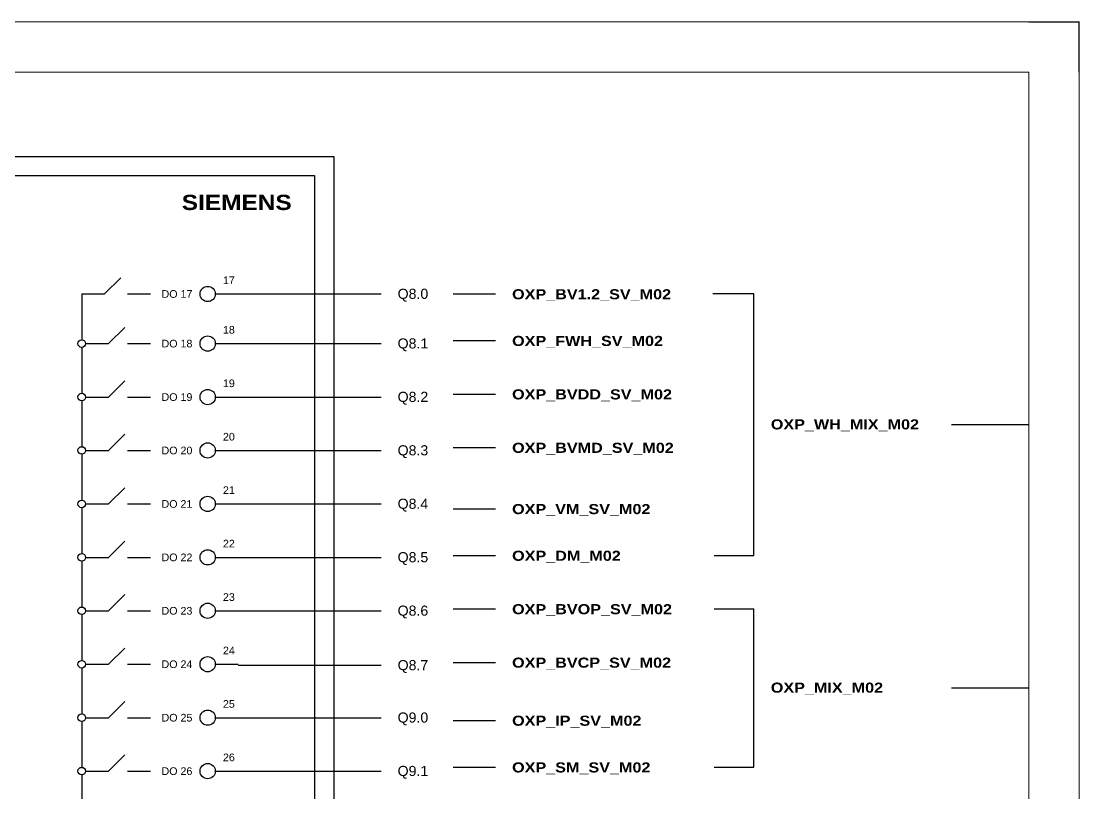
# Model space of a CAD drawing. Header units: centimetres. Extents: x -30014 to 38541, y 15960 to 46751.
# Drawn here: x 12066 to 15207, y 24127 to 26418 of the extents above; entities that cross this region are included whole.
import ezdxf
from ezdxf.enums import TextEntityAlignment as Align

# ---------------------------------------------------------------- set-up
doc = ezdxf.new("R2010")
doc.units = ezdxf.units.CM
doc.header["$MEASUREMENT"] = 0
doc.layers.add('Etiket-Line-L', color=7, linetype='Continuous')
doc.layers.add('EtIket-Line-S', color=2, linetype='Continuous')
doc.styles.add('Bold', font='ariblk.ttf', dxfattribs={"height": 25.4})
doc.styles.get("Standard").update_dxf_attribs({"font": 'arial.ttf'})

# ---------------------------------------------------------------- blocks, each defined once
blk = doc.blocks.new('x5 Out Line')
at = {"const_width": 0.3}
blk.add_lwpolyline([(405.45, 277.06), (405.45, 286.71), (395.8, 286.71)], dxfattribs=at)
at = {"lineweight": 15}
blk.add_lwpolyline([(395.8, 9.65), (395.8, 277.06), (9.65, 277.06), (9.65, 9.65)], close=True, dxfattribs=at)
at = {"layer": 'EtIket-Line-S', "lineweight": 9, "ltscale": 0.5}
blk.add_lwpolyline([(0, 0), (405.45, 0), (405.45, 286.71), (0, 286.71)], close=True, dxfattribs=at)

msp = doc.modelspace()

# ---------------------------------------------------------------- linework, layer by layer
at = {"ltscale": 50}
for p, q in [((12313.9, 25608), (12362, 25656.1)), ((12245.9, 25608), (12313.9, 25608)), ((12245.9, 25608), (12245.9, 25472)), ((12381.9, 25608), (12449.9, 25608)), ((12325.2, 25460.7), (12373.3, 25508.8)), ((12245.9, 25449.4), (12245.9, 25313.4)), ((12257.2, 25460.7), (12325.2, 25460.7)), ((12381.9, 25460.7), (12449.9, 25460.7)), ((12325.2, 25302), (12373.3, 25350.1)), ((12245.9, 25290.7), (12245.9, 25154.7)), ((12257.2, 25302), (12325.2, 25302)), ((12381.9, 25302), (12449.9, 25302)), ((12325.2, 25143.4), (12373.3, 25191.5)), ((12245.9, 25132.1), (12245.9, 24996.1)), ((12257.2, 25143.4), (12325.2, 25143.4)), ((12381.9, 25143.4), (12449.9, 25143.4)), ((12325.2, 24984.7), (12373.3, 25032.8)), ((12245.9, 24973.4), (12245.9, 24837.4)), ((12257.2, 24984.7), (12325.2, 24984.7)), ((12381.9, 24984.7), (12449.9, 24984.7)), ((12325.2, 24826.1), (12373.3, 24874.1)), ((12257.2, 24826.1), (12325.2, 24826.1)), ((12381.9, 24826.1), (12449.9, 24826.1)), ((12245.9, 24814.7), (12245.9, 24678.7)), ((12325.2, 24667.4), (12373.3, 24715.5)), ((12257.2, 24667.4), (12325.2, 24667.4)), ((12381.9, 24667.4), (12449.9, 24667.4)), ((12245.9, 24656.1), (12245.9, 24520.1)), ((12325.2, 24508.8), (12373.3, 24556.8)), ((12257.2, 24508.8), (12325.2, 24508.8)), ((12381.9, 24508.8), (12449.9, 24508.8)), ((12245.9, 24497.4), (12245.9, 24361.4)), ((12325.2, 24350.1), (12373.3, 24398.2)), ((12257.2, 24350.1), (12325.2, 24350.1)), ((12381.9, 24350.1), (12449.9, 24350.1)), ((12245.9, 24338.8), (12245.9, 24202.8)), ((12325.2, 24191.4), (12373.3, 24239.5)), ((12257.2, 24191.4), (12325.2, 24191.4)), ((12381.9, 24191.4), (12449.9, 24191.4)), ((12245.9, 24180.1), (12245.9, 24044.1))]:
    msp.add_line(p, q, dxfattribs=at)
at = {"color": 6, "ltscale": 50}
for p, q in [((12642.2, 25608), (12710.2, 25608)), ((12642.2, 25460.7), (12710.2, 25460.7)), ((12642.2, 25302), (12710.2, 25302)), ((12642.2, 25143.4), (12710.2, 25143.4)), ((12642.2, 24984.7), (12710.2, 24984.7)), ((12642.2, 24826.1), (12710.2, 24826.1)), ((12642.2, 24667.4), (12710.2, 24667.4)), ((12642.2, 24508.8), (12710.2, 24508.8)), ((12642.2, 24350.1), (12710.2, 24350.1)), ((12642.2, 24191.4), (12710.2, 24191.4))]:
    msp.add_line(p, q, dxfattribs=at)
at = {"color": 146, "ltscale": 50, "true_color": 0x105689}
for p, q in [((12710.2, 25608), (13133.9, 25608)), ((13348.3, 25608), (13473.3, 25608)), ((14240.1, 25608), (14118.2, 25608)), ((14240.1, 24831.6), (14240.1, 25608)), ((12710.2, 25460.7), (13133.9, 25460.7)), ((13348.3, 25469.4), (13473.3, 25469.4)), ((12710.2, 25302), (13133.9, 25302)), ((13348.3, 25310.8), (13473.3, 25310.8)), ((15055.6, 25219.8), (14826.6, 25219.8)), ((12710.2, 25143.4), (13133.9, 25143.4)), ((13348.3, 25152.1), (13473.3, 25152.1)), ((12710.2, 24984.7), (13133.9, 24984.7)), ((13348.3, 24970.2), (13473.3, 24970.2)), ((12710.2, 24826.1), (13133.9, 24826.1)), ((13348.3, 24831.6), (13473.3, 24831.6)), ((14122.5, 24831.6), (14240.1, 24831.6)), ((12710.2, 24667.4), (13133.9, 24667.4)), ((13348.3, 24673), (13473.3, 24673)), ((14122.5, 24673), (14240.1, 24673)), ((14240.1, 24203.3), (14240.1, 24673)), ((12710.2, 24505.6), (13133.9, 24505.6)), ((13348.3, 24514.3), (13473.3, 24514.3)), ((15055.6, 24438.2), (14826.6, 24438.2)), ((12710.2, 24350.1), (13133.9, 24350.1)), ((13348.3, 24341.9), (13473.3, 24341.9)), ((12710.2, 24191.4), (13133.9, 24191.4)), ((13348.3, 24203.3), (13473.3, 24203.3)), ((14122.5, 24203.3), (14240.1, 24203.3))]:
    msp.add_line(p, q, dxfattribs=at)
at = {"ltscale": 50}
msp.add_lwpolyline([(11138.9, 26016), (12993.5, 26016), (12993.5, 22350.2), (11138.9, 22350.2)], close=True, dxfattribs=at)
at = {"color": 6, "ltscale": 50}
msp.add_lwpolyline([(11195.5, 25959.3), (12936.9, 25959.3), (12936.9, 22406.8), (11195.5, 22406.8)], close=True, dxfattribs=at)
at = {"color": 6, "ltscale": 20}
for centre in [(12619.6, 25608), (12619.6, 25460.7), (12619.6, 25302), (12619.6, 25143.4), (12619.6, 24984.7), (12619.6, 24826.1), (12619.6, 24667.4), (12619.6, 24508.8), (12619.6, 24350.1), (12619.6, 24191.4)]:
    msp.add_circle(centre, 22.7, dxfattribs=at)
at = {"ltscale": 20}
for centre in [(12245.9, 25460.7), (12245.9, 25302), (12245.9, 25143.4), (12245.9, 24984.7), (12245.9, 24826.1), (12245.9, 24667.4), (12245.9, 24508.8), (12245.9, 24350.1), (12245.9, 24191.4)]:
    msp.add_circle(centre, 11.3, dxfattribs=at)

# ---------------------------------------------------------------- block references
at = {"layer": 'Etiket-Line-L', "lineweight": 0, "xscale": 15.48351216233742, "yscale": 15.48351216233742, "zscale": 15.48351216233742}
msp.add_blockref('x5 Out Line', (8927.3, 21976.3), dxfattribs=at)

# ---------------------------------------------------------------- texts
at = {"ltscale": 500, "style": 'Bold'}
msp.add_text('SIEMENS', height=45.33, dxfattribs=at).set_placement((12868.9, 25902.6), align=Align.TOP_RIGHT)
at = {"ltscale": 500}
for s, p in [('17', (12664.9, 25630.7)), ('18', (12664.9, 25483.4)), ('19', (12664.9, 25324.7)), ('20', (12664.9, 25166.1)), ('21', (12664.9, 25007.4)), ('22', (12664.9, 24848.7)), ('23', (12664.9, 24690.1)), ('24', (12664.9, 24531.4)), ('25', (12664.9, 24372.8)), ('26', (12664.9, 24214.1))]:
    msp.add_text(s, height=22.67, dxfattribs=at).set_placement(p, align=Align.BOTTOM_LEFT)
for s, p in [('DO 17', (12574.2, 25608)), ('DO 18', (12574.2, 25460.7)), ('DO 19', (12574.2, 25302)), ('DO 20', (12574.2, 25143.4)), ('DO 21', (12574.2, 24984.7)), ('DO 22', (12574.2, 24826.1)), ('DO 23', (12574.2, 24667.4)), ('DO 24', (12574.2, 24508.8)), ('DO 25', (12574.2, 24350.1)), ('DO 26', (12574.2, 24191.4))]:
    msp.add_text(s, height=22.67, dxfattribs=at).set_placement(p, align=Align.MIDDLE_RIGHT)
for s, p in [('Q8.0', (13183.2, 25608.5)), ('Q8.1', (13183.2, 25461.2)), ('Q8.2', (13183.2, 25302.6)), ('Q8.3', (13183.2, 25143.9)), ('Q8.4', (13183.2, 24985.2)), ('Q8.5', (13183.2, 24826.6)), ('Q8.6', (13183.2, 24667.9)), ('Q8.7', (13183.2, 24506.1)), ('Q9.0', (13183.2, 24350.6)), ('Q9.1', (13183.2, 24192))]:
    msp.add_text(s, height=30, dxfattribs=at).set_placement(p, align=Align.MIDDLE_LEFT)
at = {"ltscale": 500, "style": 'Bold'}
for s, p in [('OXP_BV1.2_SV_M02', (13522.8, 25607.2)), ('OXP_FWH_SV_M02', (13522.8, 25468.6)), ('OXP_BVDD_SV_M02', (13522.8, 25310)), ('OXP_WH_MIX_M02', (14290.5, 25220.9)), ('OXP_BVMD_SV_M02', (13522.8, 25151.3)), ('OXP_VM_SV_M02', (13522.8, 24969.4)), ('OXP_DM_M02', (13522.8, 24830.8)), ('OXP_BVOP_SV_M02', (13522.8, 24672.2)), ('OXP_BVCP_SV_M02', (13522.8, 24513.5)), ('OXP_MIX_M02', (14290.5, 24439.3)), ('OXP_IP_SV_M02', (13522.8, 24341.1)), ('OXP_SM_SV_M02', (13522.8, 24202.5))]:
    msp.add_text(s, height=30, dxfattribs=at).set_placement(p, align=Align.MIDDLE_LEFT)

doc.saveas('drawing.dxf')
